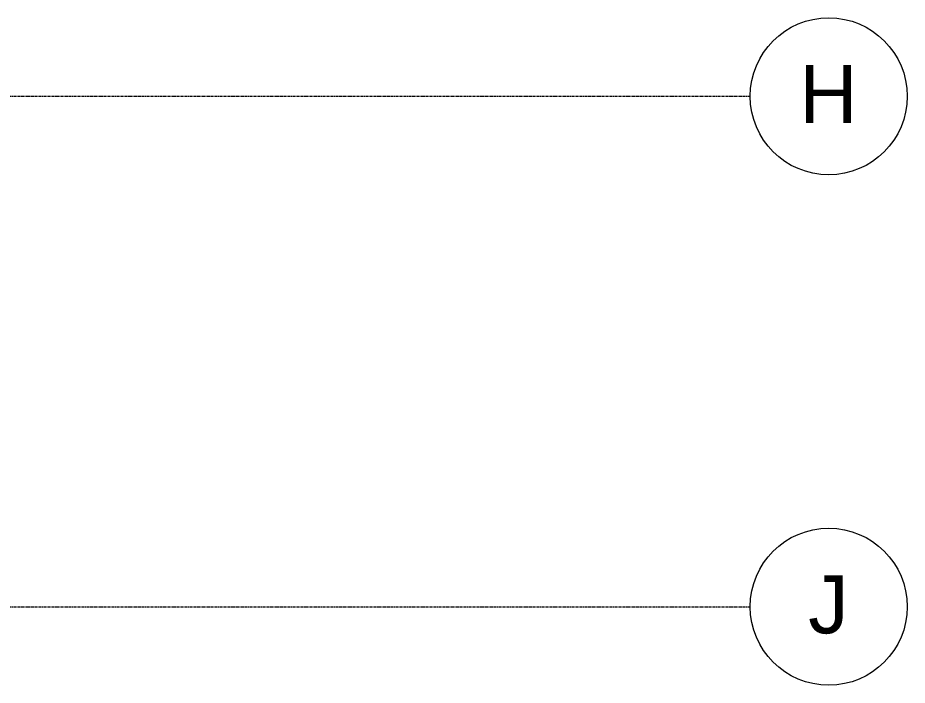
# Model space of a CAD drawing. Header units: inches. Extents: x 30 to 2293, y -1876 to -115.
# Drawn here: x 2111.3 to 2292.6, y -1294.5 to -1158.5 of the extents above; entities that cross this region are included whole.
import ezdxf

# ---------------------------------------------------------------- set-up
doc = ezdxf.new("R2010")
doc.units = ezdxf.units.IN
doc.header["$MEASUREMENT"] = 0
doc.linetypes.add('Grid Line 1_2_', pattern=[0.875, 0.5, -0.125, 0.125, -0.125])
doc.layers.add('S-GRID', color=1, linetype='Continuous', lineweight=9)
doc.layers.add('S-GRID-IDEN', color=1, linetype='Continuous', lineweight=9)
doc.styles.add('Arial_1', font='arial.ttf', dxfattribs={"height": 11.802395})

# ---------------------------------------------------------------- blocks, each defined once
blk = doc.blocks.new('Grid - Grid Head - Circle-50561-REFLECTED CEILING PLAN - OFFICE ANNEX')
at = {"layer": 'S-GRID-IDEN', "color": 7}
blk.add_circle((0, 0), 0.25, dxfattribs=at)
blk = doc.blocks.new('Open Source Metal Building_Exterior_rvt-1-REFLECTED CEILING PLAN - OFFICE ANNEX')
at = {"layer": 'S-GRID', "linetype": 'Grid Line 1_2_'}
for p, q in [((62.02, -1174.46), (2260.57, -1174.46)), ((62.02, -1278.46), (2260.57, -1278.46))]:
    blk.add_line(p, q, dxfattribs=at)
at = {"layer": 'S-GRID-IDEN', "char_height": 11.8, "attachment_point": 2, "line_spacing_factor": 0.938532, "style": 'Arial_1', "bg_fill": 3, "box_fill_scale": 1.25, "bg_fill_color": 0, "bg_fill_transparency": 0}
for s, insert, width in [('H', (2276.51, -1168.1), 14.112), ('J', (2276.51, -1272.1), 9.792)]:
    blk.add_mtext(s, dxfattribs=dict(at, insert=insert, width=width))
at = {"color": 170, "lineweight": 5, "xscale": 63.99999999999997, "yscale": 63.99999999999997, "zscale": 63.99999999999997, "rotation": 269.9999999999994}
for p in [(2276.57, -1174.46), (2276.57, -1278.46)]:
    blk.add_blockref('Grid - Grid Head - Circle-50561-REFLECTED CEILING PLAN - OFFICE ANNEX', p, dxfattribs=at)

msp = doc.modelspace()

# ---------------------------------------------------------------- block references
at = {"lineweight": 5}
msp.add_blockref('Open Source Metal Building_Exterior_rvt-1-REFLECTED CEILING PLAN - OFFICE ANNEX', (0, 0), dxfattribs=at)

doc.saveas('drawing.dxf')
